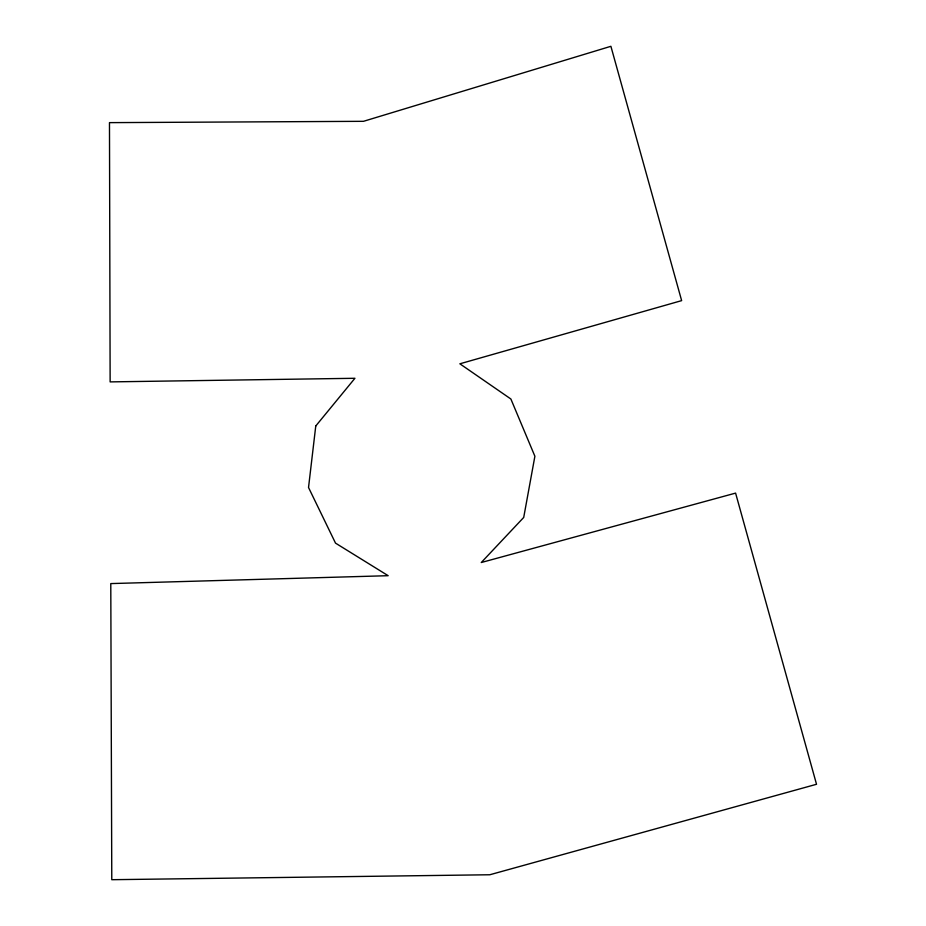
<?xml version="1.0" encoding="UTF-8"?>
<svg xmlns="http://www.w3.org/2000/svg" width="926" height="926" viewBox="0 0 926 926"><rect width="100%" height="100%" fill="white"/><g stroke="black" fill="none" stroke-linecap="round" stroke-linejoin="round"><path stroke-width="1.39" d="M315.766 425.983L308.532 487.504L335.513 543.122L388.156 575.694L110.784 583.588L111.78 879.7L489.819 874.757L816.524 784.276L735.591 493.107L481.265 562.522L523.711 517.449L534.892 456.252L510.874 399.002L459.875 363.802L681.64 300.626L610.894 46.3L363.478 121.318L109.476 122.637L110.136 381.894L354.924 378.283L315.766 425.983"/></g></svg>
